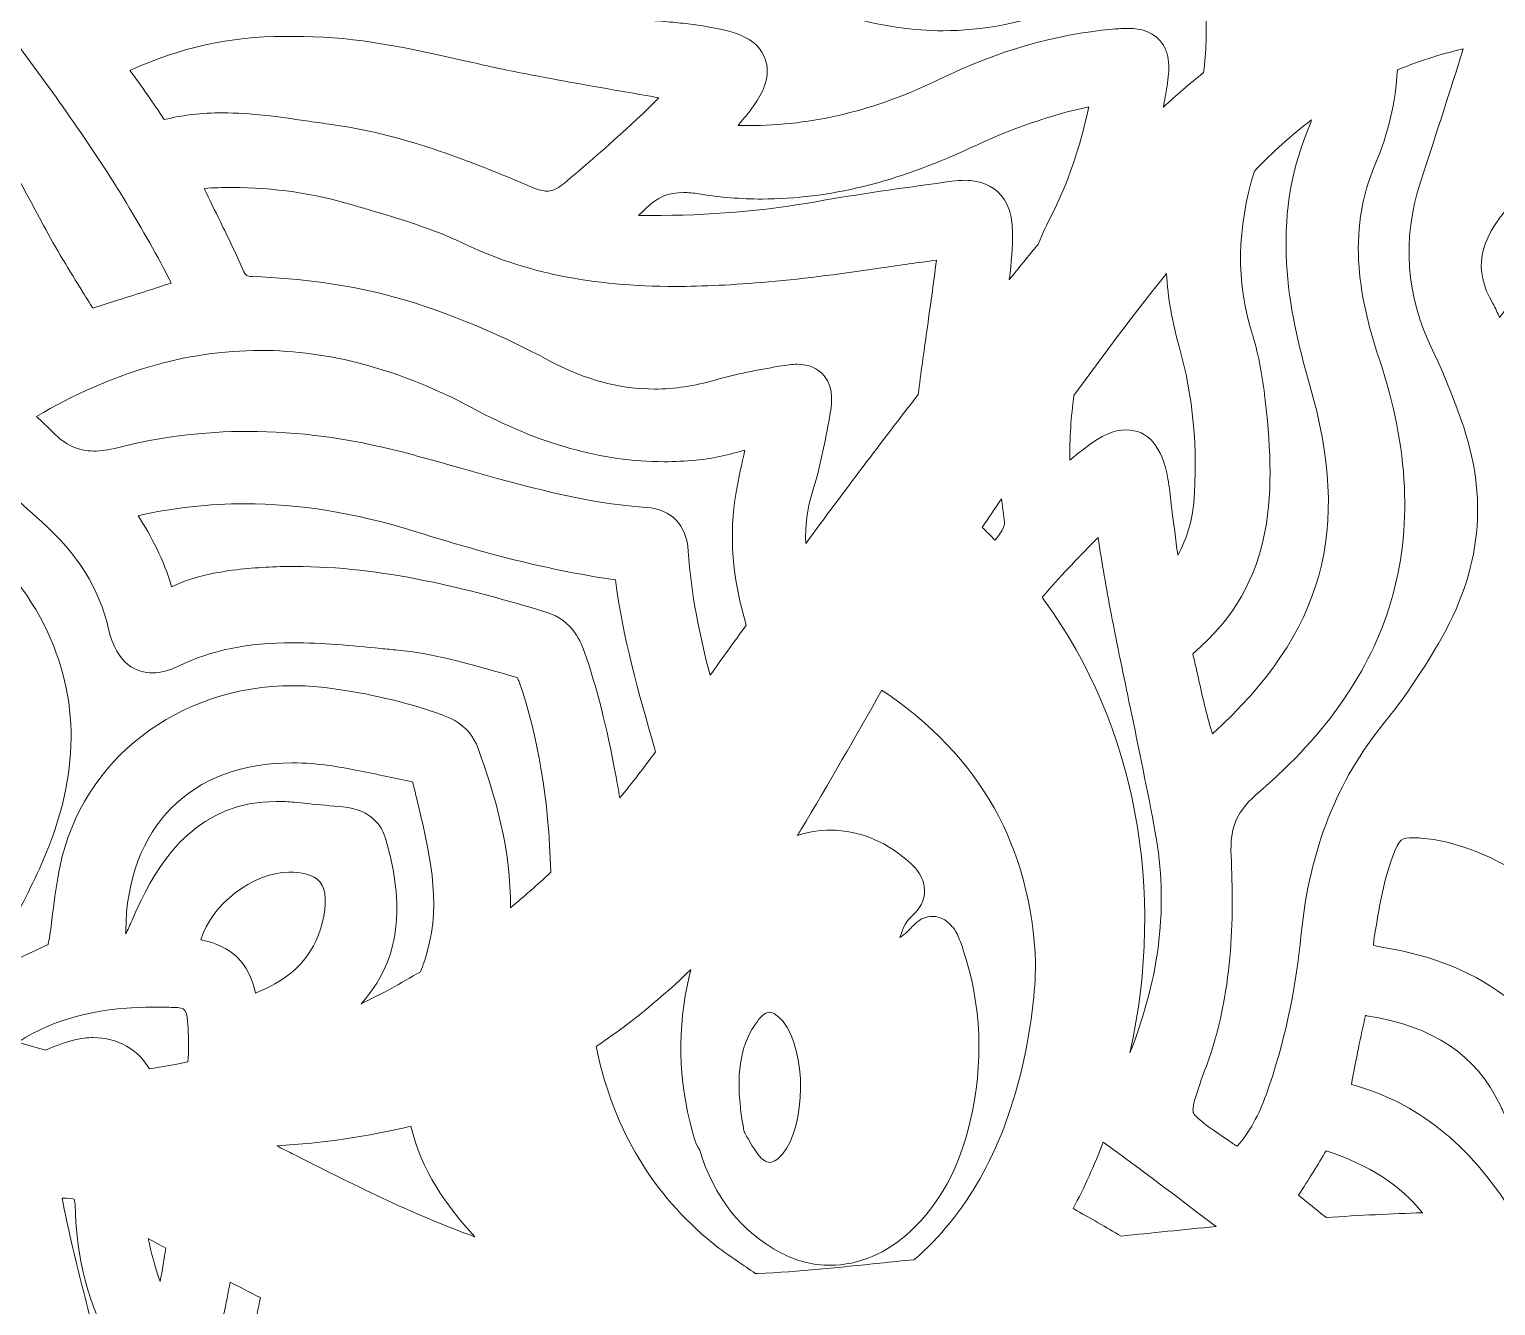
# Model space of a CAD drawing. Extents: x 180 to 9920, y -1894 to -106.
# Drawn here: x 3073.4 to 3447.7, y -725.1 to -399.1 of the extents above; entities that cross this region are included whole.
import ezdxf

# ---------------------------------------------------------------- set-up
doc = ezdxf.new("R2010")
doc.units = 0
doc.header["$MEASUREMENT"] = 0
doc.layers.add('Layer 1', color=7, linetype='Continuous')

# ---------------------------------------------------------------- blocks, each defined once
blk = doc.blocks.new('block 3')
at = {"layer": 'Layer 1', "lineweight": 0}
for points, knots in [([(3844.43, -1126.2), (3842.55, -1122.54), (3838.67, -1122.26), (3835.55, -1122.02), (3773.73, -1117.42), (3725.46, -1088.6), (3688.01, -1033.9), (3671.26, -1009.45), (3658.55, -983.28), (3644.62, -951.5), (3643.61, -949.18), (3642.59, -946.86), (3641.56, -944.5), (3659.78, -952.68), (3678.02, -956.81), (3695.93, -956.81), (3707.1, -956.81), (3718.4, -955.21), (3729.52, -952.05), (3742.31, -948.41), (3753.71, -941.16), (3763.42, -930.49), (3764.76, -929.02), (3767.55, -925.95), (3766.43, -921.84), (3765.3, -917.69), (3761.08, -916.38), (3759.5, -915.89), (3739.65, -909.73), (3723.33, -901.51), (3709.6, -890.76), (3690.14, -875.52), (3676.55, -854.77), (3668.07, -827.35), (3660.36, -802.4), (3657.41, -777.09), (3655.55, -755.62), (3653.27, -729.31), (3651.96, -702.45), (3650.7, -676.47), (3649.83, -658.64), (3648.93, -640.21), (3647.72, -622.06), (3642.76, -547.46), (3634.13, -485.77), (3620.56, -427.93), (3605.12, -362.16), (3569.66, -305.37), (3515.17, -259.14), (3474.34, -224.5), (3424.94, -196.71), (3364.14, -174.19), (3306.08, -152.68), (3242.71, -137.6), (3170.4, -128.06), (3119.45, -121.35), (3068.89, -117.94), (3020.13, -117.94), (3020.13, -117.94), (3019.89, -117.94), (3019.85, -117.94), (2971.09, -117.94), (2920.54, -121.35), (2869.6, -128.06), (2797.29, -137.6), (2733.92, -152.68), (2675.86, -174.19), (2615.06, -196.71), (2565.66, -224.5), (2524.83, -259.14), (2470.34, -305.37), (2434.88, -362.16), (2419.44, -427.93), (2405.87, -485.77), (2397.24, -547.46), (2392.28, -622.06), (2391.07, -640.21), (2390.17, -658.64), (2389.3, -676.47), (2388.04, -702.45), (2386.73, -729.31), (2384.45, -755.62), (2382.59, -777.09), (2379.64, -802.4), (2371.93, -827.35), (2363.45, -854.77), (2349.86, -875.52), (2330.4, -890.76), (2316.67, -901.51), (2300.35, -909.73), (2280.5, -915.89), (2278.92, -916.38), (2274.7, -917.69), (2273.57, -921.84), (2272.45, -925.95), (2275.24, -929.02), (2276.58, -930.49), (2286.29, -941.16), (2297.69, -948.41), (2310.48, -952.05), (2321.6, -955.21), (2332.9, -956.81), (2344.07, -956.81), (2361.98, -956.81), (2380.22, -952.68), (2398.44, -944.5), (2397.41, -946.86), (2396.39, -949.18), (2395.38, -951.5), (2381.45, -983.28), (2368.74, -1009.45), (2351.99, -1033.9), (2314.54, -1088.6), (2266.27, -1117.42), (2204.45, -1122.02), (2201.33, -1122.26), (2197.45, -1122.54), (2195.57, -1126.2), (2193.69, -1129.87), (2195.65, -1133.09), (2197.38, -1135.92), (2224.74, -1180.73), (2267.11, -1203.45), (2323.33, -1203.45), (2323.33, -1203.45), (2324.09, -1203.45), (2324.09, -1203.45), (2355.24, -1203.34), (2385.09, -1194.72), (2414.85, -1177.18), (2410.31, -1184.73), (2405.63, -1192.52), (2400.9, -1200.06), (2385.81, -1224.13), (2367.08, -1251.97), (2342.51, -1275.97), (2315.67, -1302.19), (2287.19, -1318.74), (2255.45, -1326.57), (2252, -1327.42), (2248.56, -1328.13), (2244.57, -1328.94), (2242.61, -1329.35), (2240.56, -1329.77), (2238.38, -1330.23), (2235.85, -1330.77), (2233.94, -1332.88), (2233.67, -1335.46), (2233.39, -1338.04), (2234.8, -1340.5), (2237.17, -1341.57), (2265.6, -1354.38), (2294.56, -1361.83), (2325.72, -1364.32), (2335.66, -1365.12), (2345.55, -1365.52), (2355.13, -1365.52), (2407.15, -1365.52), (2453.46, -1354.15), (2496.22, -1330.82), (2496.02, -1331.33), (2495.82, -1331.84), (2495.62, -1332.34), (2484.05, -1361.06), (2467.01, -1388.2), (2443.52, -1415.32), (2417.1, -1445.8), (2389, -1467.5), (2357.59, -1481.65), (2348.39, -1485.8), (2338.39, -1489.21), (2326.14, -1492.39), (2323.66, -1493.04), (2321.86, -1495.18), (2321.66, -1497.74), (2321.46, -1500.29), (2322.91, -1502.69), (2325.26, -1503.71), (2351.85, -1515.23), (2379.36, -1521.58), (2409.36, -1523.13), (2415.98, -1523.47), (2422.62, -1523.64), (2429.11, -1523.64), (2478.58, -1523.64), (2524.82, -1513.53), (2566.99, -1493.54), (2556.61, -1508.13), (2549.12, -1523.89), (2541.77, -1540.09), (2529.47, -1567.16), (2512.04, -1585.62), (2488.46, -1596.52), (2476.25, -1602.16), (2463.5, -1606.71), (2449.5, -1610.44), (2447.02, -1611.09), (2444.53, -1611.75), (2441.78, -1612.47), (2441.78, -1612.47), (2437.43, -1613.61), (2437.43, -1613.61), (2435, -1614.25), (2433.23, -1616.34), (2432.99, -1618.84), (2432.75, -1621.34), (2434.09, -1623.72), (2436.35, -1624.82), (2436.97, -1625.11), (2437.45, -1625.35), (2437.85, -1625.55), (2438.64, -1625.95), (2439.27, -1626.26), (2439.99, -1626.54), (2452.84, -1631.65), (2464.6, -1635.65), (2475.94, -1638.76), (2505.57, -1646.88), (2534.71, -1651), (2562.56, -1651), (2600.74, -1651), (2637.94, -1643.26), (2673.12, -1627.99), (2719.52, -1607.84), (2755.03, -1577.5), (2778.81, -1537.72), (2779.7, -1541.44), (2780.16, -1545.55), (2780.22, -1550.19), (2780.43, -1567.17), (2776.42, -1584.44), (2767.58, -1604.55), (2747.46, -1650.35), (2715.19, -1689.92), (2671.67, -1722.15), (2671.52, -1722.26), (2671.36, -1722.36), (2671.2, -1722.47), (2669.95, -1723.28), (2667.64, -1724.8), (2666.15, -1728.08), (2665.3, -1729.93), (2665.46, -1732.1), (2666.57, -1733.81), (2667.68, -1735.52), (2669.58, -1736.55), (2671.61, -1736.55), (2671.62, -1736.55), (2671.62, -1736.55), (2671.63, -1736.55), (2725.69, -1736.4), (2772.8, -1729.14), (2815.65, -1714.37), (2858.31, -1699.66), (2895.62, -1677.95), (2929.26, -1648.2), (2927.39, -1678.5), (2929.64, -1708.78), (2935.97, -1738.41), (2947.17, -1790.79), (2970.58, -1835.25), (3005.54, -1870.57), (3008.08, -1873.13), (3010.68, -1875.52), (3013.43, -1878.05), (3013.93, -1878.5), (3014.43, -1878.96), (3014.93, -1879.42), (3015.55, -1880.33), (3016.43, -1881.06), (3017.48, -1881.53), (3018.06, -1881.78), (3018.67, -1881.94), (3019.28, -1882), (3019.56, -1882.04), (3019.85, -1882.06), (3020.13, -1882.06), (3020.94, -1882.06), (3021.76, -1881.89), (3022.53, -1881.56), (3023.61, -1881.08), (3024.51, -1880.31), (3025.13, -1879.37), (3025.61, -1878.93), (3026.09, -1878.49), (3026.57, -1878.05), (3029.32, -1875.52), (3031.92, -1873.13), (3034.46, -1870.57), (3069.42, -1835.25), (3092.83, -1790.79), (3104.03, -1738.41), (3110.36, -1708.78), (3112.61, -1678.5), (3110.74, -1648.2), (3144.38, -1677.95), (3181.69, -1699.66), (3224.35, -1714.37), (3267.2, -1729.14), (3314.31, -1736.4), (3368.37, -1736.55), (3368.38, -1736.55), (3368.38, -1736.55), (3368.39, -1736.55), (3370.42, -1736.55), (3372.32, -1735.52), (3373.43, -1733.81), (3374.54, -1732.1), (3374.7, -1729.93), (3373.85, -1728.08), (3372.36, -1724.8), (3370.05, -1723.28), (3368.8, -1722.47), (3368.64, -1722.36), (3368.48, -1722.26), (3368.33, -1722.15), (3324.81, -1689.92), (3292.54, -1650.35), (3272.42, -1604.55), (3263.58, -1584.44), (3259.57, -1567.17), (3259.78, -1550.19), (3259.84, -1545.55), (3260.3, -1541.44), (3261.19, -1537.72), (3284.97, -1577.5), (3320.48, -1607.84), (3366.88, -1627.99), (3402.06, -1643.26), (3439.26, -1651), (3477.44, -1651), (3505.29, -1651), (3534.43, -1646.88), (3564.06, -1638.76), (3575.4, -1635.65), (3587.16, -1631.65), (3600.01, -1626.54), (3600.73, -1626.26), (3601.36, -1625.95), (3602.15, -1625.55), (3602.55, -1625.35), (3603.03, -1625.11), (3603.65, -1624.82), (3605.91, -1623.72), (3607.25, -1621.34), (3607.01, -1618.84), (3606.77, -1616.34), (3605, -1614.25), (3602.57, -1613.61), (3602.57, -1613.61), (3598.22, -1612.47), (3598.22, -1612.47), (3595.47, -1611.75), (3592.98, -1611.09), (3590.5, -1610.44), (3576.5, -1606.71), (3563.75, -1602.16), (3551.54, -1596.52), (3527.96, -1585.62), (3510.53, -1567.16), (3498.23, -1540.09), (3490.88, -1523.89), (3483.39, -1508.13), (3473.01, -1493.54), (3515.18, -1513.53), (3561.42, -1523.64), (3610.89, -1523.64), (3617.38, -1523.64), (3624.02, -1523.47), (3630.64, -1523.13), (3660.64, -1521.58), (3688.15, -1515.23), (3714.74, -1503.71), (3717.09, -1502.69), (3718.54, -1500.29), (3718.34, -1497.74), (3718.14, -1495.18), (3716.34, -1493.04), (3713.86, -1492.39), (3701.61, -1489.21), (3691.61, -1485.8), (3682.41, -1481.65), (3651, -1467.5), (3622.9, -1445.8), (3596.48, -1415.32), (3572.99, -1388.2), (3555.95, -1361.06), (3544.38, -1332.34), (3544.18, -1331.84), (3543.98, -1331.33), (3543.78, -1330.82), (3586.54, -1354.15), (3632.85, -1365.52), (3684.87, -1365.52), (3694.45, -1365.52), (3704.34, -1365.12), (3714.28, -1364.32), (3745.44, -1361.83), (3774.4, -1354.38), (3802.83, -1341.57), (3805.2, -1340.5), (3806.61, -1338.04), (3806.33, -1335.46), (3806.06, -1332.88), (3804.15, -1330.77), (3801.62, -1330.23), (3799.44, -1329.77), (3797.39, -1329.35), (3795.43, -1328.94), (3791.44, -1328.13), (3788, -1327.42), (3784.55, -1326.57), (3752.81, -1318.74), (3724.33, -1302.19), (3697.49, -1275.97), (3672.92, -1251.97), (3654.19, -1224.13), (3639.1, -1200.06), (3634.37, -1192.52), (3629.69, -1184.73), (3625.15, -1177.18), (3654.91, -1194.72), (3684.76, -1203.34), (3715.91, -1203.45), (3715.91, -1203.45), (3716.67, -1203.45), (3716.67, -1203.45), (3772.89, -1203.45), (3815.26, -1180.73), (3842.62, -1135.92), (3844.35, -1133.09), (3846.31, -1129.87), (3844.43, -1126.2)], [0, 0, 0, 0, 1, 1, 1, 2, 2, 2, 3, 3, 3, 4, 4, 4, 5, 5, 5, 6, 6, 6, 7, 7, 7, 8, 8, 8, 9, 9, 9, 10, 10, 10, 11, 11, 11, 12, 12, 12, 13, 13, 13, 14, 14, 14, 15, 15, 15, 16, 16, 16, 17, 17, 17, 18, 18, 18, 19, 19, 19, 20, 20, 20, 21, 21, 21, 22, 22, 22, 23, 23, 23, 24, 24, 24, 25, 25, 25, 26, 26, 26, 27, 27, 27, 28, 28, 28, 29, 29, 29, 30, 30, 30, 31, 31, 31, 32, 32, 32, 33, 33, 33, 34, 34, 34, 35, 35, 35, 36, 36, 36, 37, 37, 37, 38, 38, 38, 39, 39, 39, 40, 40, 40, 41, 41, 41, 42, 42, 42, 43, 43, 43, 44, 44, 44, 45, 45, 45, 46, 46, 46, 47, 47, 47, 48, 48, 48, 49, 49, 49, 50, 50, 50, 51, 51, 51, 52, 52, 52, 53, 53, 53, 54, 54, 54, 55, 55, 55, 56, 56, 56, 57, 57, 57, 58, 58, 58, 59, 59, 59, 60, 60, 60, 61, 61, 61, 62, 62, 62, 63, 63, 63, 64, 64, 64, 65, 65, 65, 66, 66, 66, 67, 67, 67, 68, 68, 68, 69, 69, 69, 70, 70, 70, 71, 71, 71, 72, 72, 72, 73, 73, 73, 74, 74, 74, 75, 75, 75, 76, 76, 76, 77, 77, 77, 78, 78, 78, 79, 79, 79, 80, 80, 80, 81, 81, 81, 82, 82, 82, 83, 83, 83, 84, 84, 84, 85, 85, 85, 86, 86, 86, 87, 87, 87, 88, 88, 88, 89, 89, 89, 90, 90, 90, 91, 91, 91, 92, 92, 92, 93, 93, 93, 94, 94, 94, 95, 95, 95, 96, 96, 96, 97, 97, 97, 98, 98, 98, 99, 99, 99, 100, 100, 100, 101, 101, 101, 102, 102, 102, 103, 103, 103, 104, 104, 104, 105, 105, 105, 106, 106, 106, 107, 107, 107, 108, 108, 108, 109, 109, 109, 110, 110, 110, 111, 111, 111, 112, 112, 112, 113, 113, 113, 114, 114, 114, 115, 115, 115, 116, 116, 116, 117, 117, 117, 118, 118, 118, 119, 119, 119, 120, 120, 120, 121, 121, 121, 122, 122, 122, 123, 123, 123, 124, 124, 124, 125, 125, 125, 126, 126, 126, 127, 127, 127, 128, 128, 128, 129, 129, 129, 130, 130, 130, 131, 131, 131, 132, 132, 132, 133, 133, 133, 134, 134, 134, 135, 135, 135, 136, 136, 136, 137, 137, 137, 138, 138, 138, 139, 139, 139, 140, 140, 140, 141, 141, 141, 142, 142, 142, 143, 143, 143, 144, 144, 144, 144]), ([(2978.58, -391.73), (2978.58, -391.73), (2980.38, -389.38), (2980.38, -389.38), (2994.04, -371.44), (3005.36, -356.21), (3016.22, -340.13), (3017.15, -338.75), (3018.66, -336.52), (3019.99, -334.69), (3020.85, -336.04), (3021.91, -337.73), (3023.21, -339.6), (3033.33, -354.22), (3044.24, -368.54), (3054.79, -382.4), (3064.8, -395.55), (3075.16, -409.14), (3084.75, -422.88), (3094.24, -436.47), (3102.6, -450.26), (3109.62, -463.91), (3104.88, -465.45), (3100.13, -466.96), (3095.38, -468.48), (3095.38, -468.48), (3089.59, -470.32), (3089.59, -470.32), (3089.53, -470.22), (3087.91, -467.6), (3087.16, -466.41), (3083.69, -460.8), (3080.09, -455), (3077, -449.18), (3065.82, -428.18), (3053.67, -407.36), (3041.92, -387.22), (3038.17, -380.79), (3034.42, -374.37), (3030.69, -367.92), (3029.13, -365.22), (3025.88, -359.6), (3020.15, -359.6), (3014.44, -359.6), (3011.24, -365.14), (3009.7, -367.8), (3006.03, -374.14), (3002.34, -380.47), (2998.66, -386.8), (2982.72, -414.16), (2966.24, -442.44), (2951.73, -471.32), (2944.88, -468.76), (2937.81, -466.13), (2930.64, -463.92), (2943.39, -437.91), (2961.28, -414.44), (2978.58, -391.73)], [0, 0, 0, 0, 1, 1, 1, 2, 2, 2, 3, 3, 3, 4, 4, 4, 5, 5, 5, 6, 6, 6, 7, 7, 7, 8, 8, 8, 9, 9, 9, 10, 10, 10, 11, 11, 11, 12, 12, 12, 13, 13, 13, 14, 14, 14, 15, 15, 15, 16, 16, 16, 17, 17, 17, 18, 18, 18, 19, 19, 19, 19]), ([(3367.87, -414.53), (3366.22, -415.97), (3364.55, -417.46), (3362.88, -419.01), (3363.21, -417.23), (3363.52, -415.42), (3363.81, -413.57), (3364.44, -409.51), (3364.83, -405.28), (3362.09, -402.07), (3359.35, -398.86), (3355.23, -398.86), (3353.68, -398.86), (3352.65, -398.86), (3351.45, -398.93), (3349.89, -399.07), (3335.11, -400.4), (3320.66, -404.59), (3305.71, -411.86), (3289.37, -419.82), (3273.4, -423.69), (3256.9, -423.69), (3256.04, -423.69), (3255.17, -423.68), (3254.31, -423.66), (3254.47, -423.46), (3254.63, -423.26), (3254.8, -423.06), (3256.16, -421.43), (3257.56, -419.74), (3258.84, -417.81), (3260.64, -415.08), (3262.84, -410.93), (3261.16, -406.5), (3259.48, -402.07), (3255.1, -400.44), (3251.96, -399.59), (3248.38, -398.62), (3244.78, -398.15), (3241.61, -397.73), (3239.81, -397.5), (3238.04, -397.35), (3236.33, -397.2), (3234.07, -397.01), (3231.94, -396.82), (3229.9, -396.47), (3229.62, -396.42), (3229.34, -396.38), (3229.06, -396.35), (3229.22, -396.25), (3229.37, -396.15), (3229.53, -396.05), (3233.04, -393.8), (3237.38, -392.6), (3243.61, -392.14), (3246.5, -391.92), (3249.42, -391.82), (3252.29, -391.82), (3262.85, -391.82), (3273.35, -393.27), (3283.51, -396.15), (3291.27, -398.35), (3299.06, -399.46), (3306.67, -399.46), (3316.71, -399.46), (3326.81, -397.52), (3336.69, -393.69), (3345.42, -390.3), (3354.6, -388.58), (3363.99, -388.58), (3365.28, -388.58), (3366.6, -388.62), (3367.9, -388.68), (3371.81, -388.88), (3372.66, -389.37), (3372.75, -389.43), (3372.81, -389.5), (3373.34, -390.29), (3373.62, -394.05), (3374.01, -399.48), (3373.86, -404.89), (3373.16, -410.15), (3371.36, -411.58), (3369.59, -413.05), (3367.87, -414.53)], [0, 0, 0, 0, 1, 1, 1, 2, 2, 2, 3, 3, 3, 4, 4, 4, 5, 5, 5, 6, 6, 6, 7, 7, 7, 8, 8, 8, 9, 9, 9, 10, 10, 10, 11, 11, 11, 12, 12, 12, 13, 13, 13, 14, 14, 14, 15, 15, 15, 16, 16, 16, 17, 17, 17, 18, 18, 18, 19, 19, 19, 20, 20, 20, 21, 21, 21, 22, 22, 22, 23, 23, 23, 24, 24, 24, 25, 25, 25, 26, 26, 26, 27, 27, 27, 28, 28, 28, 28]), ([(3184.49, -407.14), (3189.62, -408.29), (3194.92, -409.47), (3200.2, -410.5), (3208.61, -412.13), (3217.16, -413.63), (3225.42, -415.07), (3228.32, -415.58), (3231.22, -416.09), (3234.12, -416.6), (3226.85, -423.9), (3219.07, -430.62), (3209.91, -438.44), (3207.84, -440.2), (3206.49, -440.42), (3205.55, -440.42), (3204.55, -440.42), (3203.4, -440.14), (3202.03, -439.56), (3185.07, -432.39), (3168.32, -425.75), (3149.92, -423.31), (3147.96, -423.05), (3146, -422.77), (3144.04, -422.48), (3137.14, -421.48), (3129.99, -420.44), (3122.72, -420.44), (3117.36, -420.44), (3112.48, -421.01), (3107.84, -422.16), (3105.01, -417.91), (3102.07, -413.7), (3099.08, -409.62), (3111.81, -403.76), (3124.7, -400.91), (3138.44, -400.91), (3139.51, -400.91), (3140.59, -400.93), (3141.67, -400.96), (3141.74, -400.97), (3141.93, -400.97), (3141.96, -400.97), (3142.42, -400.96), (3142.89, -400.96), (3143.35, -400.96), (3156.88, -400.96), (3170.3, -403.96), (3184.49, -407.14)], [0, 0, 0, 0, 1, 1, 1, 2, 2, 2, 3, 3, 3, 4, 4, 4, 5, 5, 5, 6, 6, 6, 7, 7, 7, 8, 8, 8, 9, 9, 9, 10, 10, 10, 11, 11, 11, 12, 12, 12, 13, 13, 13, 14, 14, 14, 15, 15, 15, 16, 16, 16, 16]), ([(3418.13, -483.72), (3413.22, -468.98), (3409.26, -451.48), (3417.05, -433.35), (3420.33, -425.73), (3422.19, -417.71), (3422.62, -409.48), (3428.02, -407.2), (3433.64, -405.41), (3439.42, -404.12), (3436.24, -414.3), (3432.75, -425.2), (3428.52, -438.17), (3423.76, -452.76), (3424.78, -467.18), (3431.57, -481.01), (3434.54, -487.07), (3436.95, -493.46), (3438.91, -498.91), (3446.01, -518.62), (3444.11, -537.29), (3433.1, -555.97), (3428.32, -564.09), (3423.98, -570.46), (3419.44, -576), (3407.2, -590.97), (3400.22, -608.65), (3398.09, -630.06), (3396.64, -644.76), (3393.64, -658.55), (3389.19, -671.04), (3387.26, -676.44), (3384.83, -680.82), (3381.76, -684.4), (3381.57, -684.28), (3381.39, -684.18), (3381.22, -684.07), (3380.98, -683.93), (3380.73, -683.78), (3380.5, -683.62), (3380.5, -683.62), (3380.33, -683.5), (3380.33, -683.5), (3375.32, -680.1), (3370.99, -677.16), (3370.51, -675.74), (3370.03, -674.28), (3371.98, -669.01), (3373.86, -663.91), (3380.69, -645.41), (3380.89, -626.36), (3380.18, -610.17), (3379.85, -602.66), (3381.58, -598.8), (3387.6, -593.65), (3404.49, -579.2), (3415.71, -562.95), (3420.95, -545.35), (3426.5, -526.72), (3425.55, -505.99), (3418.13, -483.72)], [0, 0, 0, 0, 1, 1, 1, 2, 2, 2, 3, 3, 3, 4, 4, 4, 5, 5, 5, 6, 6, 6, 7, 7, 7, 8, 8, 8, 9, 9, 9, 10, 10, 10, 11, 11, 11, 12, 12, 12, 13, 13, 13, 14, 14, 14, 15, 15, 15, 16, 16, 16, 17, 17, 17, 18, 18, 18, 19, 19, 19, 20, 20, 20, 20]), ([(3240.4, -440.79), (3241.58, -440.79), (3242.9, -440.91), (3244.3, -441.14), (3249.62, -442.01), (3255.04, -442.45), (3260.43, -442.45), (3277.45, -442.45), (3294.77, -438.21), (3313.39, -429.49), (3324.12, -424.46), (3334.12, -420.98), (3343.87, -418.88), (3341.5, -429.58), (3338.43, -438.54), (3334.52, -446.21), (3333.26, -448.69), (3332.04, -451.32), (3330.88, -454.02), (3328.42, -457.03), (3325.97, -460.06), (3323.52, -463.08), (3324.13, -458.43), (3324.4, -454.72), (3324.4, -451.21), (3324.38, -438.98), (3315.85, -437.66), (3312.19, -437.66), (3311.17, -437.66), (3310.09, -437.74), (3308.88, -437.9), (3308.88, -437.9), (3307.02, -438.16), (3307.02, -438.16), (3296.24, -439.65), (3285.09, -441.19), (3274.14, -443.14), (3260.82, -445.51), (3247, -446.66), (3231.89, -446.66), (3230.88, -446.66), (3229.87, -446.66), (3228.86, -446.65), (3229.51, -446.09), (3230.15, -445.5), (3230.79, -444.87), (3233.66, -442.01), (3236.53, -440.79), (3240.4, -440.79)], [0, 0, 0, 0, 1, 1, 1, 2, 2, 2, 3, 3, 3, 4, 4, 4, 5, 5, 5, 6, 6, 6, 7, 7, 7, 8, 8, 8, 9, 9, 9, 10, 10, 10, 11, 11, 11, 12, 12, 12, 13, 13, 13, 14, 14, 14, 15, 15, 15, 16, 16, 16, 16]), ([(3375.41, -579.05), (3374.06, -574.81), (3373.08, -570.41), (3372.05, -565.81), (3371.52, -563.44), (3370.98, -561), (3370.38, -558.57), (3392.3, -540.26), (3391.47, -515.85), (3388.72, -492.4), (3388.05, -486.72), (3386.98, -481.46), (3385.52, -476.76), (3381.42, -463.52), (3381.62, -449.95), (3386.13, -435.33), (3390.75, -430.46), (3395.62, -426.08), (3400.71, -422.23), (3400.42, -423.1), (3400.1, -423.95), (3399.75, -424.8), (3390.25, -447.97), (3394.64, -470.63), (3400.2, -489.74), (3411.04, -527.02), (3403.87, -553.14), (3375.41, -579.05)], [0, 0, 0, 0, 1, 1, 1, 2, 2, 2, 3, 3, 3, 4, 4, 4, 5, 5, 5, 6, 6, 6, 7, 7, 7, 8, 8, 8, 9, 9, 9, 9]), ([(3586.36, -445.81), (3587.81, -452.75), (3589.08, -459.51), (3590.23, -465.99), (3590.23, -465.99), (3589.46, -465.5), (3589.46, -465.5), (3571.84, -454.1), (3551.63, -448.16), (3529.4, -447.84), (3526.18, -447.79), (3522.75, -447.75), (3519.33, -447.75), (3507.56, -447.75), (3493.69, -448.25), (3479.98, -451.99), (3466.48, -455.67), (3456.22, -462.47), (3448.68, -472.75), (3448.23, -471.63), (3447.7, -470.38), (3446.97, -469.12), (3442, -460.52), (3443.29, -453.23), (3451.4, -443.97), (3464.38, -429.16), (3481.99, -425.8), (3497.51, -424.47), (3499.31, -424.32), (3501.15, -424.24), (3502.98, -424.24), (3514.41, -424.24), (3525.34, -427.22), (3534.53, -430.14), (3539.59, -431.75), (3544.72, -433.64), (3549.69, -435.47), (3560.23, -439.35), (3571.14, -443.37), (3582.8, -445.3), (3583.99, -445.5), (3585.18, -445.67), (3586.36, -445.81)], [0, 0, 0, 0, 1, 1, 1, 2, 2, 2, 3, 3, 3, 4, 4, 4, 5, 5, 5, 6, 6, 6, 7, 7, 7, 8, 8, 8, 9, 9, 9, 10, 10, 10, 11, 11, 11, 12, 12, 12, 13, 13, 13, 14, 14, 14, 14]), ([(3238.34, -464.77), (3238.34, -464.77), (3238.35, -464.77), (3238.35, -464.77), (3245.37, -464.77), (3252.93, -464.4), (3262.13, -463.61), (3271.83, -462.78), (3281.56, -461.38), (3290.96, -460.02), (3295.55, -459.36), (3300.29, -458.67), (3304.94, -458.07), (3304.2, -464.12), (3303.33, -470.27), (3302.49, -476.22), (3301.75, -481.51), (3300.97, -486.97), (3300.29, -492.39), (3291.05, -504.32), (3281.59, -516.85), (3271.62, -530.39), (3271.37, -525.9), (3271.92, -521.64), (3273.25, -517.45), (3275.17, -511.44), (3276.33, -505.27), (3277.45, -499.3), (3277.45, -499.3), (3277.63, -498.34), (3277.63, -498.34), (3278.19, -495.38), (3279.03, -490.89), (3276.3, -487.59), (3274.69, -485.65), (3272.36, -484.66), (3269.38, -484.66), (3268.15, -484.66), (3266.77, -484.81), (3264.72, -485.17), (3259.38, -486.11), (3253.85, -487.08), (3248.43, -488.68), (3243.25, -490.21), (3238.07, -490.98), (3233.03, -490.98), (3224.12, -490.98), (3215.43, -488.67), (3206.47, -483.91), (3191.43, -475.91), (3177.67, -470.36), (3164.41, -466.92), (3154.25, -464.28), (3143.09, -462.75), (3130.31, -462.24), (3128.86, -462.18), (3128.67, -462.17), (3127.92, -460.47), (3126.1, -456.32), (3124.1, -452.24), (3122.17, -448.29), (3120.79, -445.48), (3119.37, -442.58), (3118.05, -439.72), (3120.4, -439.58), (3122.76, -439.51), (3125.09, -439.51), (3135.74, -439.51), (3146.19, -441.02), (3156.15, -444.02), (3157.3, -444.36), (3158.45, -444.71), (3159.61, -445.05), (3167.83, -447.49), (3176.33, -450.02), (3183.87, -453.65), (3199.63, -461.23), (3216.94, -464.77), (3238.34, -464.77)], [0, 0, 0, 0, 1, 1, 1, 2, 2, 2, 3, 3, 3, 4, 4, 4, 5, 5, 5, 6, 6, 6, 7, 7, 7, 8, 8, 8, 9, 9, 9, 10, 10, 10, 11, 11, 11, 12, 12, 12, 13, 13, 13, 14, 14, 14, 15, 15, 15, 16, 16, 16, 17, 17, 17, 18, 18, 18, 19, 19, 19, 20, 20, 20, 21, 21, 21, 22, 22, 22, 23, 23, 23, 24, 24, 24, 25, 25, 25, 26, 26, 26, 26]), ([(3010.5, -471.45), (3014.08, -465.45), (3017.1, -459.19), (3020.03, -453.13), (3020.05, -453.08), (3020.08, -453.04), (3020.1, -452.99), (3027.56, -468.66), (3035.29, -481.11), (3044.22, -491.88), (3053.12, -502.61), (3063.66, -513.39), (3076.46, -524.82), (3085.65, -533.03), (3091.26, -542.01), (3093.61, -552.27), (3095.73, -561.51), (3100.9, -563.46), (3104.86, -563.46), (3106.94, -563.46), (3109.11, -562.89), (3111.5, -561.72), (3119.83, -557.67), (3129.11, -555.78), (3140.69, -555.78), (3148.03, -555.78), (3155.69, -556.52), (3163.09, -557.24), (3164.52, -557.38), (3165.94, -557.52), (3167.36, -557.65), (3176.21, -558.48), (3184.76, -560.92), (3193.82, -563.5), (3195.05, -563.85), (3196.28, -564.19), (3197.52, -564.54), (3197.75, -564.61), (3197.9, -564.66), (3197.98, -564.7), (3198.04, -564.81), (3198.16, -565.06), (3198.33, -565.53), (3203.33, -579.95), (3205.95, -595.52), (3206.51, -614.35), (3203.16, -617.54), (3199.71, -620.6), (3196.18, -623.52), (3196.48, -608.74), (3192.24, -594.72), (3187.97, -582.83), (3185.67, -576.39), (3180.21, -574.61), (3176.6, -573.44), (3176.6, -573.44), (3176.24, -573.32), (3176.24, -573.32), (3167.28, -570.38), (3158.06, -568.33), (3148.85, -567.23), (3146.17, -566.91), (3143.45, -566.75), (3140.78, -566.75), (3111.37, -566.75), (3086.88, -585.68), (3081.22, -612.79), (3080.36, -616.9), (3079.84, -621.02), (3079.34, -625.01), (3079.08, -627.07), (3078.81, -629.2), (3078.5, -631.25), (3078.36, -632.19), (3078.24, -632.65), (3078.16, -632.87), (3074.76, -634.46), (3071.36, -636.06), (3067.97, -637.65), (3065.98, -638.59), (3064, -639.52), (3062.02, -640.45), (3063.49, -637.62), (3065.03, -634.75), (3066.53, -631.98), (3069.74, -626.02), (3073.06, -619.87), (3075.95, -613.53), (3085.98, -591.52), (3086.69, -571.77), (3078.1, -553.16), (3073.13, -542.38), (3065.34, -533.91), (3057.81, -525.73), (3057.81, -525.73), (3057.25, -525.11), (3057.25, -525.11), (3048.72, -515.84), (3039.91, -505.59), (3033.21, -493.52), (3030.2, -488.09), (3026.29, -482.55), (3020.17, -482.55), (3014.05, -482.55), (3010.15, -488.08), (3007.14, -493.49), (3001.48, -503.65), (2993.97, -513.53), (2983.51, -524.57), (2977.6, -530.81), (2972.63, -536.77), (2968.33, -542.78), (2955.55, -560.62), (2952.65, -580.37), (2959.71, -601.46), (2962.77, -610.61), (2966.79, -619.64), (2972, -629.08), (2973.98, -632.67), (2975.88, -636.39), (2977.72, -640.09), (2973.68, -638.05), (2969.51, -635.99), (2965.14, -634.3), (2962.45, -633.26), (2961.78, -632.63), (2961.4, -628.81), (2958.21, -597.25), (2949.22, -577.22), (2912.71, -568.18), (2908.14, -567.05), (2903.34, -566.48), (2898.44, -566.48), (2884.88, -566.48), (2871.76, -570.81), (2859.49, -575.25), (2853.72, -577.34), (2852.11, -582.52), (2851.14, -585.62), (2851.14, -585.62), (2850.9, -586.39), (2850.9, -586.39), (2847.64, -596.5), (2844.16, -608.32), (2844.27, -620.77), (2844.28, -621.85), (2844.31, -622.92), (2844.35, -623.97), (2840.74, -621.02), (2837.23, -617.92), (2833.83, -614.71), (2834.4, -595.79), (2836.97, -580.25), (2841.87, -565.99), (2841.87, -565.99), (2841.97, -565.69), (2841.97, -565.69), (2842.1, -565.32), (2842.25, -564.86), (2842.38, -564.54), (2862.99, -558.69), (2880.41, -555.96), (2897.18, -555.96), (2903.04, -555.96), (2908.87, -556.31), (2914.52, -557.01), (2918.35, -557.48), (2922.17, -558.72), (2927.29, -561.15), (2930.45, -562.64), (2933.01, -563.34), (2935.35, -563.34), (2941.13, -563.34), (2944.99, -559.44), (2946.83, -551.74), (2949.24, -541.67), (2954.66, -533.1), (2963.9, -524.77), (2980.52, -509.79), (2997.66, -492.95), (3010.5, -471.45)], [0, 0, 0, 0, 1, 1, 1, 2, 2, 2, 3, 3, 3, 4, 4, 4, 5, 5, 5, 6, 6, 6, 7, 7, 7, 8, 8, 8, 9, 9, 9, 10, 10, 10, 11, 11, 11, 12, 12, 12, 13, 13, 13, 14, 14, 14, 15, 15, 15, 16, 16, 16, 17, 17, 17, 18, 18, 18, 19, 19, 19, 20, 20, 20, 21, 21, 21, 22, 22, 22, 23, 23, 23, 24, 24, 24, 25, 25, 25, 26, 26, 26, 27, 27, 27, 28, 28, 28, 29, 29, 29, 30, 30, 30, 31, 31, 31, 32, 32, 32, 33, 33, 33, 34, 34, 34, 35, 35, 35, 36, 36, 36, 37, 37, 37, 38, 38, 38, 39, 39, 39, 40, 40, 40, 41, 41, 41, 42, 42, 42, 43, 43, 43, 44, 44, 44, 45, 45, 45, 46, 46, 46, 47, 47, 47, 48, 48, 48, 49, 49, 49, 50, 50, 50, 51, 51, 51, 52, 52, 52, 53, 53, 53, 54, 54, 54, 55, 55, 55, 56, 56, 56, 57, 57, 57, 58, 58, 58, 59, 59, 59, 60, 60, 60, 60]), ([(3365.77, -527.27), (3365.77, -527.27), (3365.25, -523.26), (3365.25, -523.26), (3365.13, -522.27), (3365.02, -521.28), (3364.91, -520.28), (3364.67, -518.21), (3364.44, -516.07), (3364.05, -513.89), (3362.56, -505.61), (3358.97, -501.42), (3353.36, -501.42), (3350.31, -501.42), (3347.13, -502.81), (3343.05, -505.93), (3341.68, -506.98), (3340.32, -508.05), (3338.97, -509.15), (3338.96, -503.5), (3339.32, -497.98), (3340.04, -492.64), (3347.61, -482.14), (3355.46, -471.69), (3363.67, -461.49), (3364.05, -467.63), (3365.13, -473.81), (3366.91, -480.11), (3370.49, -492.74), (3371.74, -506.16), (3370.62, -519.98), (3370.24, -524.7), (3368.9, -529.15), (3366.56, -533.45), (3366.29, -531.37), (3366.03, -529.3), (3365.77, -527.27)], [0, 0, 0, 0, 1, 1, 1, 2, 2, 2, 3, 3, 3, 4, 4, 4, 5, 5, 5, 6, 6, 6, 7, 7, 7, 8, 8, 8, 9, 9, 9, 10, 10, 10, 11, 11, 11, 12, 12, 12, 12]), ([(3132.36, -481.12), (3150.11, -481.12), (3168.28, -486.06), (3186.39, -495.79), (3203.6, -505.04), (3219.63, -509.54), (3235.42, -509.54), (3238.1, -509.54), (3240.82, -509.41), (3243.5, -509.15), (3247.93, -508.73), (3252.15, -507.71), (3256.08, -506.58), (3255.24, -510.09), (3254.43, -513.69), (3253.81, -517.33), (3251.95, -528.18), (3252.8, -539.31), (3256.4, -551.26), (3253.39, -555.43), (3250.33, -559.69), (3247.17, -564.09), (3244.54, -554.18), (3242.29, -543.37), (3241.61, -532.35), (3241.2, -525.74), (3237.31, -521.68), (3230.94, -521.23), (3214.98, -520.1), (3199.89, -515.82), (3183.91, -511.29), (3178.88, -509.87), (3173.69, -508.4), (3168.52, -507.05), (3155.14, -503.57), (3141.92, -501.8), (3129.21, -501.8), (3117.89, -501.8), (3106.67, -503.2), (3095.87, -505.97), (3093.62, -506.54), (3091.66, -506.82), (3089.87, -506.82), (3085.84, -506.82), (3082.6, -505.33), (3079.36, -501.97), (3078, -500.57), (3076.6, -499.27), (3075.19, -498.03), (3094.13, -486.81), (3113.33, -481.12), (3132.36, -481.12)], [0, 0, 0, 0, 1, 1, 1, 2, 2, 2, 3, 3, 3, 4, 4, 4, 5, 5, 5, 6, 6, 6, 7, 7, 7, 8, 8, 8, 9, 9, 9, 10, 10, 10, 11, 11, 11, 12, 12, 12, 13, 13, 13, 14, 14, 14, 15, 15, 15, 16, 16, 16, 17, 17, 17, 17]), ([(3224.12, -595.4), (3223.79, -593.48), (3223.47, -591.68), (3223.16, -590.05), (3220.76, -577.06), (3218.27, -567.22), (3215.1, -558.15), (3214.4, -556.14), (3212.26, -550.03), (3205.28, -547.93), (3185.16, -541.88), (3163.46, -536.29), (3141.19, -536.29), (3136.18, -536.29), (3131.21, -536.57), (3126.39, -537.12), (3119.56, -537.91), (3114.37, -539.27), (3109.69, -541.52), (3107.78, -534.52), (3104.4, -528.51), (3101.18, -523.33), (3110.1, -521.31), (3119.26, -520.28), (3128.43, -520.28), (3142.2, -520.28), (3156.62, -522.6), (3171.29, -527.19), (3186.41, -531.91), (3204.36, -537.08), (3223, -539.71), (3224.91, -554.5), (3228.99, -568.77), (3232.95, -582.58), (3232.95, -582.58), (3233.24, -583.62), (3233.24, -583.62), (3230.31, -587.66), (3227.26, -591.59), (3224.12, -595.4)], [0, 0, 0, 0, 1, 1, 1, 2, 2, 2, 3, 3, 3, 4, 4, 4, 5, 5, 5, 6, 6, 6, 7, 7, 7, 8, 8, 8, 9, 9, 9, 10, 10, 10, 11, 11, 11, 12, 12, 12, 13, 13, 13, 13]), ([(3316.63, -526.31), (3318.28, -523.88), (3319.93, -521.44), (3321.6, -518.99), (3321.79, -520.76), (3322.02, -522.53), (3322.27, -524.29), (3322.46, -525.59), (3322.15, -526.94), (3320.05, -529.37), (3319.99, -529.44), (3319.93, -529.51), (3319.87, -529.58), (3318.8, -528.45), (3317.72, -527.36), (3316.63, -526.31)], [0, 0, 0, 0, 1, 1, 1, 2, 2, 2, 3, 3, 3, 4, 4, 4, 5, 5, 5, 5]), ([(3332.65, -545.13), (3332.42, -544.82), (3332.19, -544.5), (3331.96, -544.18), (3332.29, -543.8), (3332.63, -543.4), (3332.98, -542.99), (3337.14, -538.17), (3341.73, -533.47), (3346.21, -528.92), (3347.22, -535.3), (3348.28, -541.86), (3349.53, -548.3), (3351.09, -556.3), (3352.78, -564.4), (3354.41, -572.23), (3356.6, -582.75), (3358.86, -593.62), (3360.83, -604.32), (3364.17, -622.58), (3362.06, -641), (3354.36, -660.49), (3363.55, -618.82), (3355.81, -577.19), (3332.65, -545.13)], [0, 0, 0, 0, 1, 1, 1, 2, 2, 2, 3, 3, 3, 4, 4, 4, 5, 5, 5, 6, 6, 6, 7, 7, 7, 8, 8, 8, 8]), ([(3242.61, -680.43), (3242.66, -680.61), (3242.71, -680.79), (3242.75, -680.97), (3243.02, -682.07), (3243.42, -683.72), (3244.54, -685.34), (3248.1, -697.37), (3255.07, -706.2), (3265.25, -711.6), (3269.21, -713.71), (3273.44, -714.77), (3277.82, -714.77), (3277.82, -714.77), (3277.82, -714.77), (3277.82, -714.77), (3285.08, -714.77), (3292.34, -711.72), (3298.25, -706.17), (3305.77, -699.1), (3310.76, -689.99), (3313.51, -678.3), (3317.07, -663.13), (3316.47, -648.23), (3311.73, -634.01), (3311.31, -632.77), (3310.83, -631.52), (3310.3, -630.31), (3309.75, -629.05), (3308.96, -628.25), (3308.54, -627.82), (3308.54, -627.82), (3308.45, -627.73), (3308.45, -627.73), (3307.37, -626.5), (3305.84, -625.75), (3304.2, -625.67), (3304.11, -625.67), (3304.01, -625.67), (3303.92, -625.67), (3302.38, -625.67), (3300.9, -626.26), (3299.78, -627.33), (3299.33, -627.75), (3298.9, -628.19), (3298.48, -628.62), (3297.79, -629.32), (3297.14, -629.97), (3296.58, -630.39), (3296.58, -630.39), (3295.91, -630.89), (3295.63, -631.09), (3295.74, -630.74), (3295.84, -630.41), (3295.92, -630.17), (3296.52, -628.26), (3297.46, -626.71), (3298.7, -625.58), (3300.82, -623.66), (3301.91, -621.5), (3301.94, -619.17), (3301.99, -615.62), (3299.57, -613.3), (3298.67, -612.43), (3292.77, -606.77), (3285.4, -603.65), (3277.93, -603.65), (3275.06, -603.65), (3272.22, -604.1), (3269.49, -604.97), (3269.77, -604.5), (3270.07, -604.04), (3270.35, -603.57), (3277.43, -591.77), (3284.34, -579.64), (3291.03, -567.9), (3316.25, -584.93), (3329.09, -607.76), (3330.27, -637.62), (3330.15, -645.16), (3329.25, -652.83), (3327.52, -661.08), (3323, -682.55), (3314.55, -698.94), (3301.68, -711.19), (3301.68, -711.19), (3301.14, -711.71), (3301.14, -711.71), (3300.56, -712.27), (3299.47, -713.31), (3299.16, -713.35), (3296.28, -713.64), (3293.4, -713.94), (3290.51, -714.24), (3280.29, -715.31), (3269.71, -716.42), (3259.35, -716.89), (3259.14, -716.9), (3258.92, -716.91), (3258.71, -716.91), (3257.19, -715.79), (3255.66, -714.75), (3254.17, -713.74), (3251.96, -712.23), (3249.87, -710.81), (3247.93, -709.23), (3232.44, -696.57), (3222.72, -680.36), (3218.24, -659.66), (3218.16, -659.31), (3218.13, -659.07), (3218.12, -658.92), (3218.23, -658.81), (3218.42, -658.65), (3218.73, -658.45), (3227.17, -652.73), (3235.02, -646.3), (3242.28, -639.21), (3242.13, -639.8), (3241.97, -640.39), (3241.83, -641), (3238.77, -654.2), (3239.03, -667.47), (3242.61, -680.43)], [0, 0, 0, 0, 1, 1, 1, 2, 2, 2, 3, 3, 3, 4, 4, 4, 5, 5, 5, 6, 6, 6, 7, 7, 7, 8, 8, 8, 9, 9, 9, 10, 10, 10, 11, 11, 11, 12, 12, 12, 13, 13, 13, 14, 14, 14, 15, 15, 15, 16, 16, 16, 17, 17, 17, 18, 18, 18, 19, 19, 19, 20, 20, 20, 21, 21, 21, 22, 22, 22, 23, 23, 23, 24, 24, 24, 25, 25, 25, 26, 26, 26, 27, 27, 27, 28, 28, 28, 29, 29, 29, 30, 30, 30, 31, 31, 31, 32, 32, 32, 33, 33, 33, 34, 34, 34, 35, 35, 35, 36, 36, 36, 37, 37, 37, 38, 38, 38, 39, 39, 39, 40, 40, 40, 41, 41, 41, 41]), ([(3164.37, -605.92), (3163.41, -602.55), (3160.72, -598.39), (3153.4, -597.71), (3150.42, -597.44), (3147.44, -597.15), (3144.45, -596.87), (3144.45, -596.87), (3140.96, -596.54), (3140.96, -596.54), (3139.44, -596.38), (3137.93, -596.3), (3136.47, -596.3), (3116.71, -596.3), (3107.32, -610.64), (3101.98, -621.43), (3101.19, -623.03), (3100.49, -624.63), (3099.81, -626.18), (3099.25, -627.45), (3098.72, -628.65), (3098.16, -629.82), (3098.08, -630), (3098, -630.11), (3097.97, -630.16), (3097.98, -629.91), (3097.99, -629.67), (3097.99, -629.43), (3098.26, -602.92), (3114.56, -586.45), (3140.53, -586.45), (3143.79, -586.45), (3147.19, -586.72), (3150.65, -587.25), (3155.28, -587.96), (3160.03, -588.96), (3164.63, -589.93), (3166.8, -590.39), (3168.97, -590.85), (3171.14, -591.28), (3171.17, -591.29), (3171.21, -591.3), (3171.24, -591.3), (3171.56, -592.65), (3171.88, -593.99), (3172.21, -595.33), (3175.51, -608.92), (3178.62, -621.76), (3174.97, -634.72), (3174.49, -636.42), (3173.92, -638.09), (3173.25, -639.79), (3168.31, -642.76), (3163.23, -645.51), (3158.08, -648), (3170.54, -634.36), (3167.68, -617.53), (3164.37, -605.92)], [0, 0, 0, 0, 1, 1, 1, 2, 2, 2, 3, 3, 3, 4, 4, 4, 5, 5, 5, 6, 6, 6, 7, 7, 7, 8, 8, 8, 9, 9, 9, 10, 10, 10, 11, 11, 11, 12, 12, 12, 13, 13, 13, 14, 14, 14, 15, 15, 15, 16, 16, 16, 17, 17, 17, 18, 18, 18, 19, 19, 19, 19]), ([(3534.39, -714.28), (3529.43, -712.28), (3524.17, -710.51), (3518.71, -708.99), (3518.43, -708.66), (3518.15, -708.33), (3517.87, -707.99), (3510.22, -698.83), (3499.61, -692.67), (3487.16, -690.18), (3478.52, -688.45), (3473.03, -683.66), (3470.38, -675.55), (3462.6, -651.79), (3445.18, -637.65), (3418.58, -633.52), (3417.52, -633.35), (3416.9, -633.17), (3416.56, -633.04), (3416.55, -632.69), (3416.57, -632.07), (3416.73, -631.08), (3416.73, -631.08), (3417.06, -629.09), (3417.06, -629.09), (3418.14, -622.53), (3419.15, -616.33), (3421.36, -610.52), (3423.22, -605.61), (3423.76, -605.61), (3426.73, -605.61), (3427.32, -605.61), (3427.97, -605.63), (3428.72, -605.68), (3445.2, -606.75), (3471.88, -622.02), (3474.56, -642.57), (3476.21, -655.21), (3483.94, -664.75), (3496.93, -670.16), (3505.13, -673.57), (3513.52, -676.82), (3521.63, -679.96), (3521.63, -679.96), (3523.11, -680.53), (3523.11, -680.53), (3529.68, -683.08), (3534.47, -687.57), (3537.34, -693.87), (3543.85, -708.17), (3554.95, -719.66), (3572.26, -730.01), (3578.41, -733.69), (3584.87, -736.84), (3591.11, -739.88), (3592.95, -740.77), (3594.83, -741.68), (3596.69, -742.61), (3589.74, -746.23), (3582.66, -749.95), (3575.65, -753.88), (3569.5, -736.17), (3555.66, -722.87), (3534.39, -714.28)], [0, 0, 0, 0, 1, 1, 1, 2, 2, 2, 3, 3, 3, 4, 4, 4, 5, 5, 5, 6, 6, 6, 7, 7, 7, 8, 8, 8, 9, 9, 9, 10, 10, 10, 11, 11, 11, 12, 12, 12, 13, 13, 13, 14, 14, 14, 15, 15, 15, 16, 16, 16, 17, 17, 17, 18, 18, 18, 19, 19, 19, 20, 20, 20, 21, 21, 21, 21]), ([(3131.11, -645.28), (3129.36, -637.4), (3125.15, -633.29), (3117.13, -631.63), (3119.88, -622.65), (3130.43, -614.43), (3139.65, -614.39), (3139.65, -614.39), (3139.78, -614.39), (3139.78, -614.39), (3142.46, -614.39), (3146.01, -614.83), (3147.65, -616.93), (3149.17, -618.88), (3149.35, -622.59), (3148.14, -627.39), (3146.05, -635.74), (3140.61, -641.48), (3131.11, -645.28)], [0, 0, 0, 0, 1, 1, 1, 2, 2, 2, 3, 3, 3, 4, 4, 4, 5, 5, 5, 6, 6, 6, 6]), ([(3105.67, -648.85), (3107.11, -648.85), (3108.64, -648.88), (3110.21, -648.93), (3113.35, -649.04), (3113.6, -649.05), (3113.91, -654.2), (3114.08, -657.06), (3114.07, -659.95), (3113.87, -662.84), (3110.65, -663.5), (3107.36, -664.1), (3104.03, -664.62), (3101.22, -659.73), (3095.94, -656.63), (3089.72, -656.63), (3088.16, -656.63), (3086.56, -656.83), (3084.98, -657.22), (3082.6, -657.8), (3080.24, -658.63), (3077.52, -659.84), (3075.12, -659.12), (3072.72, -658.45), (3070.33, -657.82), (3071.06, -657.41), (3071.8, -656.98), (3072.53, -656.56), (3081.5, -651.3), (3092.03, -648.85), (3105.67, -648.85)], [0, 0, 0, 0, 1, 1, 1, 2, 2, 2, 3, 3, 3, 4, 4, 4, 5, 5, 5, 6, 6, 6, 7, 7, 7, 8, 8, 8, 9, 9, 9, 10, 10, 10, 10]), ([(3265.79, -652.55), (3271.86, -660.07), (3271.73, -679.11), (3265.55, -686.5), (3264.49, -687.77), (3263.34, -688.5), (3262.41, -688.5), (3261.49, -688.5), (3260.37, -687.74), (3259.36, -686.42), (3258.38, -685.15), (3257.51, -683.6), (3256.59, -681.96), (3256.34, -681.52), (3256.1, -681.09), (3255.85, -680.67), (3255.77, -680.17), (3255.69, -679.67), (3255.6, -679.18), (3255.32, -677.52), (3255.05, -675.97), (3254.89, -674.44), (3253.86, -664.74), (3255.2, -657.96), (3259.24, -652.48), (3260.31, -651.02), (3261.47, -650.15), (3262.34, -650.15), (3263.28, -650.15), (3264.57, -651.05), (3265.79, -652.55)], [0, 0, 0, 0, 1, 1, 1, 2, 2, 2, 3, 3, 3, 4, 4, 4, 5, 5, 5, 6, 6, 6, 7, 7, 7, 8, 8, 8, 9, 9, 9, 10, 10, 10, 10]), ([(3410.88, -668.61), (3412.1, -661.96), (3413.26, -656.32), (3414.48, -651.01), (3414.57, -651.02), (3414.66, -651.03), (3414.75, -651.05), (3431.89, -653.75), (3442.72, -660.98), (3448.82, -673.8), (3449.09, -674.38), (3449.38, -674.96), (3449.66, -675.54), (3450.58, -677.41), (3451.44, -679.17), (3451.96, -680.85), (3454.76, -689.88), (3459.73, -696.88), (3466.61, -701.62), (3466.44, -701.61), (3466.26, -701.6), (3466.08, -701.59), (3461.54, -701.38), (3456.87, -701.24), (3451.87, -701.18), (3441, -683.81), (3427.57, -673.13), (3410.88, -668.61)], [0, 0, 0, 0, 1, 1, 1, 2, 2, 2, 3, 3, 3, 4, 4, 4, 5, 5, 5, 6, 6, 6, 7, 7, 7, 8, 8, 8, 9, 9, 9, 9]), ([(3140.43, -686.23), (3139.14, -685.58), (3137.85, -684.93), (3136.55, -684.27), (3148.46, -683.57), (3159.77, -681.91), (3170.81, -679.24), (3173.4, -690.61), (3179.83, -699.58), (3187.1, -707.48), (3170.92, -701.69), (3155.51, -693.87), (3140.43, -686.23)], [0, 0, 0, 0, 1, 1, 1, 2, 2, 2, 3, 3, 3, 4, 4, 4, 4]), ([(3352.08, -707.33), (3348.3, -705.08), (3344.32, -702.79), (3339.85, -700.31), (3342.72, -694.9), (3345.29, -689.22), (3347.53, -683.33), (3355.63, -689.19), (3363.65, -695.26), (3371.8, -701.45), (3373.31, -702.6), (3374.82, -703.75), (3376.33, -704.9), (3368.05, -705.68), (3359.89, -706.51), (3352.08, -707.33)], [0, 0, 0, 0, 1, 1, 1, 2, 2, 2, 3, 3, 3, 4, 4, 4, 5, 5, 5, 5]), ([(3429, -701.38), (3421.19, -701.61), (3413.06, -702.02), (3404.43, -702.59), (3403.1, -701.52), (3401.77, -700.45), (3400.44, -699.37), (3399.43, -698.56), (3398.42, -697.74), (3397.39, -696.91), (3399.99, -692.84), (3402.32, -689.09), (3404.46, -685.51), (3415.6, -689.27), (3423.44, -694.3), (3429, -701.38)], [0, 0, 0, 0, 1, 1, 1, 2, 2, 2, 3, 3, 3, 4, 4, 4, 5, 5, 5, 5]), ([(3108.29, -748.79), (3108.67, -748.79), (3109.06, -748.77), (3109.46, -748.73), (3118, -747.84), (3120.11, -739.43), (3120.8, -736.67), (3122.41, -730.26), (3123.67, -724.51), (3124.65, -719.08), (3127.2, -720.4), (3129.78, -721.73), (3132.36, -723.05), (3131.82, -725.85), (3131.25, -728.51), (3130.64, -731.08), (3125.77, -751.51), (3119.1, -767.62), (3109.75, -781.49), (3100.89, -768.11), (3094.48, -752.16), (3089.67, -731.55), (3088.79, -727.76), (3087.83, -723.93), (3086.91, -720.24), (3085.06, -712.82), (3083.15, -705.16), (3081.77, -697.6), (3083.49, -697.66), (3084.39, -697.79), (3084.86, -697.89), (3084.98, -698.4), (3085.13, -699.43), (3085.18, -701.47), (3085.55, -714.62), (3089.43, -727.59), (3096.72, -740.04), (3096.72, -740.04), (3097.02, -740.55), (3097.02, -740.55), (3098.69, -743.43), (3101.79, -748.79), (3108.29, -748.79)], [0, 0, 0, 0, 1, 1, 1, 2, 2, 2, 3, 3, 3, 4, 4, 4, 5, 5, 5, 6, 6, 6, 7, 7, 7, 8, 8, 8, 9, 9, 9, 10, 10, 10, 11, 11, 11, 12, 12, 12, 13, 13, 13, 14, 14, 14, 14]), ([(3103.74, -707.97), (3105.23, -708.78), (3106.73, -709.6), (3108.22, -710.41), (3107.83, -713.15), (3107.36, -716.02), (3106.76, -718.95), (3105.49, -715.22), (3104.49, -711.57), (3103.74, -707.97)], [0, 0, 0, 0, 1, 1, 1, 2, 2, 2, 3, 3, 3, 3])]:
    blk.add_open_spline(points, degree=3, knots=knots, dxfattribs=at)

msp = doc.modelspace()

# ---------------------------------------------------------------- block references
at = {"layer": 'Layer 1'}
msp.add_blockref('block 3', (0, 0), dxfattribs=at)

doc.saveas('drawing.dxf')
